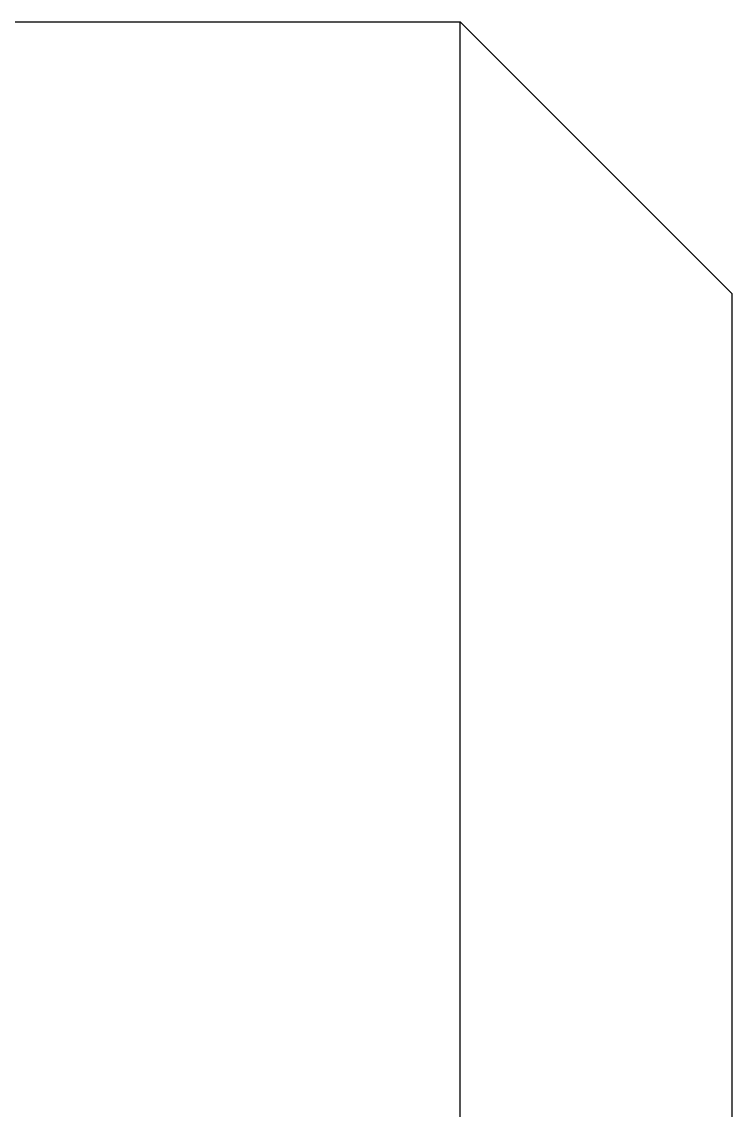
# Model space of a CAD drawing. Header units: millimetres. Extents: x 1218 to 72853, y -34712 to 16286.
# Drawn here: x 66025.9 to 66174, y 8767.3 to 8994.1 of the extents above; entities that cross this region are included whole.
import ezdxf

# ---------------------------------------------------------------- set-up
doc = ezdxf.new("R2010")
doc.units = ezdxf.units.MM

# ---------------------------------------------------------------- blocks, each defined once
blk = doc.blocks.new('BOM-FRONT EQ')
at = {"lineweight": -2}
for p, q in [((501.61, 737.86), (698.13, 737.86)), ((501.61, 737.86), (698.13, 737.86)), ((501.61, 737.86), (698.13, 737.86)), ((591.97, 737.86), (743.29, 737.86)), ((591.97, 737.86), (743.29, 737.86)), ((591.97, 737.86), (743.29, 737.86)), ((743.29, 214.22), (743.29, 737.86)), ((800, 681.14), (743.29, 737.86)), ((743.29, 214.22), (743.29, 737.86)), ((800, 681.14), (743.29, 737.86)), ((743.29, 214.22), (743.29, 737.86)), ((800, 681.14), (743.29, 737.86)), ((800, 245.38), (800, 681.14)), ((800, 245.38), (800, 681.14)), ((800, 245.38), (800, 681.14))]:
    blk.add_line(p, q, dxfattribs=at)

msp = doc.modelspace()

# ---------------------------------------------------------------- block references
at = {"lineweight": -2}
msp.add_blockref('BOM-FRONT EQ', (65373.96, 8256.29, 0), dxfattribs=at)

doc.saveas('drawing.dxf')
